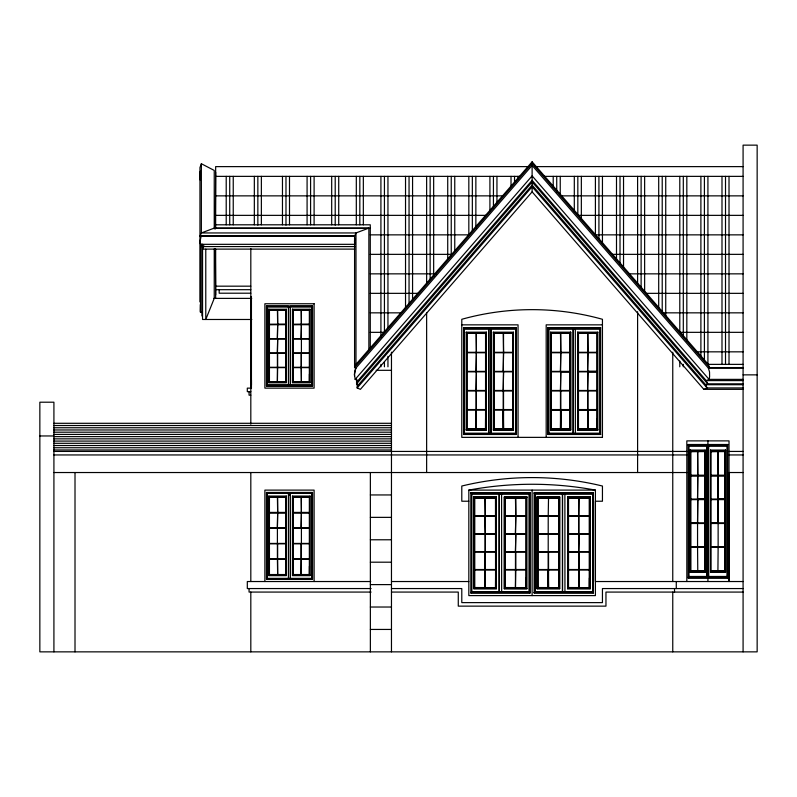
<?xml version="1.0" encoding="UTF-8"?>
<svg xmlns="http://www.w3.org/2000/svg" width="797" height="797" viewBox="0 0 797 797"><rect width="100%" height="100%" fill="white"/><g stroke="black" fill="none" stroke-linecap="round" stroke-linejoin="round"><path stroke-width="1.2" d="M277.396 558.737L277.396 544.002M277.396 367.098L277.396 353.499M277.655 558.737L277.645 544.002M277.655 367.815L277.396 381.773L277.396 367.457M277.655 367.098L277.645 353.499M301.156 558.737L301.156 544.002M301.156 367.815L301.405 381.773L301.405 367.815M301.156 367.098L301.156 353.499M301.405 559.514L301.156 574.627L301.156 559.125M301.405 367.098L301.405 353.499M476.098 410.266L476.088 428.876L476.377 409.788L476.387 428.876L476.377 409.788M476.088 409.309L476.098 391.178M485.243 569.287L485.234 552.291M503.246 410.266L503.246 428.876L503.256 409.788L503.535 428.876L503.535 410.266M503.246 409.309L503.246 391.178M515.46 569.287L515.47 552.291M515.789 569.735L515.46 587.638L515.47 569.735M548.206 569.287L548.206 552.291M548.535 570.184L548.535 587.638L548.206 569.735L548.206 587.638L548.206 569.735M560.48 410.266L560.48 428.876L560.769 409.788L560.769 428.876L560.769 410.266M560.48 409.309L560.48 391.178M578.752 587.638L578.752 569.735L579.08 587.638L579.08 570.184M578.752 552.291L578.761 569.287M587.638 410.266L587.638 428.876L587.638 409.788L587.927 428.876L587.927 410.266M587.638 409.309L587.638 391.178M697.554 546.463L697.554 523.788M697.554 547.061L697.773 570.911M717.918 570.911L718.137 547.061M717.918 547.061L717.918 547.649M718.137 546.463L718.127 523.788M251.453 379.88L251.434 385.32L250.846 385.32L251.155 300.349M484.915 569.735L484.915 587.638L485.243 569.735M704.658 558.039L704.608 570.791L705.196 572.356L690.132 572.356L690.132 450.056L705.196 450.056L705.196 572.356M725.559 572.356L725.559 450.056L710.496 450.056L710.496 572.356L725.559 572.356L724.971 570.791L725.021 558.039M486.29 430.031L486.29 332.19L466.195 332.19L466.195 430.031L486.29 430.031L485.503 428.776L485.562 418.574M512.72 418.574L512.65 428.776L513.437 430.031L493.353 430.031L493.353 332.19L513.437 332.19L513.437 430.031M570.682 430.031L570.682 332.18L550.588 332.18L550.588 430.031L570.682 430.031L569.885 428.776L569.955 418.574M597.83 430.031L597.83 332.18L577.745 332.18L577.745 430.031L597.83 430.031L597.043 428.776L597.102 418.574M285.685 374.042L285.625 381.693L286.312 382.64L268.738 382.64L268.738 309.256L286.312 309.256L286.312 382.64M286.312 575.564L286.312 496.073L268.738 496.073L268.738 575.564L286.312 575.564L285.625 574.547L285.685 566.259M309.435 374.042L309.385 381.693L310.073 382.64L292.499 382.64L292.499 309.256L310.073 309.256L310.073 382.64M310.073 575.564L310.073 496.073L292.499 496.073L292.499 575.564L310.073 575.564L309.385 574.547L309.435 566.259M495.575 577.974L495.495 587.538L496.382 588.714L473.787 588.714L473.787 496.989L496.382 496.989L496.382 588.714M526.12 577.974L526.04 587.538L526.927 588.714L504.332 588.714L504.332 496.989L526.927 496.989L526.927 588.714L504.401 588.624L504.401 497.079L526.857 497.079M559.604 588.624L559.604 497.079L537.148 497.079L537.148 588.624L559.604 588.624L559.673 496.989L537.078 496.989L537.078 588.714L559.673 588.714L558.787 587.538L558.856 577.974M590.218 588.714L590.218 496.989L567.623 496.989L567.623 588.714L590.218 588.714L589.332 587.538L589.411 577.974M710.496 450.056L711.093 451.62L724.971 451.491L711.044 451.491M277.396 559.125L277.645 574.627L277.645 559.125M485.562 333.335L485.562 428.876L466.922 428.876L466.922 333.335L485.503 333.445L486.29 332.19M493.951 428.776L512.65 428.776L512.65 333.335L494.08 333.335M569.895 333.335L570.682 332.18M597.043 333.335L597.83 332.18M286.262 575.484L268.798 575.484L268.798 496.152L269.436 497.089L285.625 497.009L285.685 574.627L269.376 574.627M310.023 575.484L292.549 575.484L292.549 496.152L293.186 497.089L309.385 497.009M269.376 310.113L285.625 310.192L286.312 309.256M309.385 310.113L310.073 309.256M474.454 587.538L495.575 587.638L495.495 498.065L496.382 496.989M526.04 498.165L526.927 496.989M200.336 304.603L200.226 311.468L200.545 312.444L202.428 312.444M354.954 238.243L354.466 241.252L355.163 244.33L200.545 244.33L199.878 242.139L201.223 235.782L354.595 235.782M251.125 384.971L250.866 385.788L250.866 299.064L251.434 384.851M214.244 228.928L214.244 170.438L201.362 163.744L199.957 167.559L199.957 301.894M743.083 380.607L706.252 380.607L709.061 379.372L709.599 376.921L709.529 371.94L708.394 368.144L532.117 165.427L355.841 368.144L354.466 374.431L355.163 379.372L357.983 380.607L532.117 180.351L706.252 380.607L707.656 383.825L743.083 383.825M705.196 450.056L704.608 451.62L704.608 570.791L690.581 570.791M724.971 451.62L725.559 450.056M727.661 444.497L727.113 445.931L688.728 445.931L688.19 444.497L727.661 444.497L727.661 577.915L688.19 577.915L688.19 444.497M690.132 572.356L690.73 570.791M688.19 577.915L688.728 576.47L688.728 445.931M710.496 572.356L711.093 570.791M368.862 350.102L368.862 228.101L355.98 232.953L354.575 236.261L199.957 236.261L201.362 232.953L201.362 163.744M355.332 246.572L201.95 246.572L202.896 244.37M743.083 367.586L709.659 367.586L708.244 364.368L532.117 161.821L355.98 364.368L354.575 367.586L355.841 368.144M357.983 380.607L356.568 383.825L358.58 384.712L532.117 185.143L705.644 384.712L707.059 387.93L743.083 387.93M358.58 384.712L357.166 387.93L360.393 389.344L532.117 191.858L532.117 161.821M512.65 333.445L513.437 332.19M516.237 327.736L515.51 328.892L464.332 328.892L463.605 327.736L516.237 327.736L516.237 434.475L463.605 434.475L463.605 327.736M466.195 430.031L466.992 428.776M463.605 434.475L464.332 433.329L515.51 433.329L516.237 434.475M493.353 430.031L494.14 428.776L494.14 333.445L493.353 332.19M600.619 327.736L599.902 328.892L548.725 328.892L547.997 327.736L600.619 327.736L600.619 434.475L547.997 434.475L547.997 327.736M550.588 430.031L551.375 428.776L551.375 333.435L550.588 332.18M547.997 434.475L548.725 433.319L548.725 328.892M577.745 430.031L578.532 428.776M285.625 497.089L286.312 496.073M309.385 497.089L310.073 496.073M312.514 579.18L311.886 578.243L311.886 493.393L312.514 492.456L266.477 492.456L266.477 579.18L312.514 579.18L312.514 492.456M268.738 575.564L269.436 574.547L269.436 497.089M266.477 579.18L267.105 578.243L267.105 493.393L266.477 492.456M292.499 575.564L293.186 574.547L293.186 497.089M312.514 385.967L311.886 385.11L311.886 306.785L312.514 305.918L266.477 305.918L266.477 385.967L312.514 385.967L312.514 305.918M268.738 382.64L269.436 381.693L269.436 310.192L268.738 309.256M266.477 305.918L267.105 306.785L267.105 385.11L266.477 385.967L312.464 385.897M292.499 382.64L293.186 381.693L293.186 310.192L292.499 309.256M530.075 592.878L529.258 591.802L529.258 493.901L530.075 492.815L470.868 492.815L470.868 592.878L530.075 592.878L530.075 492.815M496.312 588.624L473.856 588.624L474.673 587.538L474.673 498.165L473.787 496.989M470.868 592.878L471.685 591.802L471.685 493.901L470.868 492.815M559.673 496.989L558.787 498.165L558.787 587.538M504.332 588.714L505.218 587.538L505.218 498.165L504.332 496.989M590.218 496.989L589.332 498.165L589.332 587.538M593.366 492.815L592.55 493.901L534.976 493.901L534.159 492.815L593.366 492.815L593.366 592.878L534.159 592.878L534.159 492.815M537.078 588.714L537.965 587.538L537.965 498.165L537.078 496.989M534.159 592.878L534.976 591.802L534.976 493.901M567.623 588.714L568.51 587.538L568.51 498.165L567.623 496.989M355.163 379.372L532.117 175.878L709.061 379.372L743.083 379.372M532.117 191.858L703.841 389.344L707.059 387.93L532.117 186.737L357.166 387.93L357.166 384.214M199.957 236.261L201.223 235.782M201.95 246.572L203.962 245.815L202.548 249.112L354.695 249.112M277.266 559.315L277.774 559.315L269.426 559.315L285.625 559.315M301.027 559.315L301.535 559.315L293.186 559.315L309.375 559.315M277.774 367.626L277.266 367.626M476.237 410.027L475.948 410.027M301.405 367.626L301.276 367.636M485.403 569.965L484.755 569.955M548.695 569.965L548.047 569.955M579.08 569.955L578.911 569.965M560.48 410.027L560.341 410.027M250.816 296.723L251.434 296.713L251.434 388.139L247.309 388.139L247.309 391.656L250.816 391.656M529.128 166.623L215.658 166.623L215.658 228.759M535.345 166.623L743.083 166.623M215.658 172.272L215.31 228.759M215.658 176.366L520.391 176.366M543.833 176.366L743.083 176.366M215.658 195.863L502.817 195.863M561.417 195.863L743.083 195.863M215.658 215.359L486.409 215.359M743.083 215.359L577.825 215.359L577.825 176.366M215.658 224.804L370.276 224.804L370.276 348.179M368.862 228.101L214.244 228.101L201.362 232.953L355.98 232.953L355.98 364.368M215.658 228.321L370.276 228.321M370.276 234.856L468.825 234.856L468.825 176.366M743.083 234.856L595.409 234.856L595.409 176.366M370.276 254.353L451.241 254.353M611.817 254.353L743.083 254.353M370.276 273.849L436.009 273.849M629.391 273.849L743.083 273.849M215.658 286.173L250.816 286.173M215.658 289.69L250.816 289.69M250.816 293.206L219.175 293.206L219.175 289.69M370.276 293.346L418.425 293.346M645.809 293.346L743.083 293.346M215.658 294.86L215.31 248.584M213.815 298.377L251.713 298.377M267.105 306.785L311.886 306.785M290.417 307.104L288.574 307.104L288.574 385.539M293.127 310.113L309.435 310.113L309.435 381.773L293.017 381.693M370.276 312.842L400.841 312.842M662.217 312.842L743.083 312.842M251.822 319.477L202.548 319.477L202.548 245.396M269.426 324.329L285.625 324.329L269.396 324.489M293.186 324.329L309.375 324.329L293.157 324.489M269.426 324.688L285.625 324.688M293.186 324.688L309.375 324.688M461.792 324.847L518.05 324.847L518.05 437.364M602.442 324.847L546.184 324.847L546.184 437.364M463.665 327.836L516.167 327.836M600.559 327.836L548.057 327.836L548.057 434.375L600.559 434.375M548.157 328.314L573.113 328.314L573.113 433.897M575.364 329.32L573.252 329.32L573.252 433.897M573.252 329.32L575.364 329.32M370.276 332.339L384.433 332.339L384.433 176.366M743.083 332.339L679.791 332.339L679.791 176.366M551.315 333.335L569.955 333.335L569.955 428.876L551.315 428.876M269.426 338.645L285.625 338.645M293.186 338.645L309.375 338.645M269.426 339.004L285.625 339.004M293.186 338.994L309.375 339.004M301.405 339.183L301.405 352.782M696.199 351.836L743.083 351.836M466.982 352.304L485.493 352.304M494.13 352.304L512.65 352.304M551.375 352.294L569.885 352.294M578.522 352.294L597.033 352.294M466.982 352.752L485.493 352.762M494.13 352.752L512.65 352.762M551.375 352.752L569.885 352.762M578.522 352.752L597.033 352.762M269.426 352.971L285.625 352.961M293.186 352.971L309.375 352.961M269.426 353.32L285.625 353.31M293.186 353.32L309.375 353.32M708.244 364.368L743.083 364.368M269.426 367.287L285.625 367.278M293.186 367.287L309.375 367.287M269.426 367.636L285.625 367.626M293.186 367.636L309.375 367.636M743.083 368.144L708.394 368.144L709.659 367.586L532.117 163.415L354.575 367.586L354.575 236.261M376.164 370.316L391.466 370.316M587.778 371.382L597.033 371.382L578.522 371.372M466.982 371.382L485.493 371.382M494.13 371.382L512.65 371.382M551.375 371.382L569.885 371.382M560.63 371.85L569.885 371.85L551.375 371.84M587.778 371.85L597.033 371.85L578.522 371.85M466.982 371.85L485.493 371.85M494.13 371.85L512.65 371.85M743.083 374.859L757.15 374.859M269.266 381.693L285.685 381.773L285.685 310.113M286.262 382.56L268.798 382.56L268.798 309.326M310.023 382.56L292.549 382.56L292.549 309.326M743.083 384.712L705.644 384.712L707.656 383.825L532.117 181.945L356.568 383.825L356.568 378.884M267.105 385.11L311.886 385.11M250.846 385.32L251.434 385.32M703.841 389.344L743.083 389.344M466.982 390.47L485.493 390.47M494.13 390.47L512.65 390.47M551.375 390.47L569.885 390.47M578.522 390.47L597.033 390.47M466.982 390.938L485.493 390.938M494.13 390.938L512.65 390.938M551.375 390.938L569.885 390.928M578.522 390.938L597.033 390.928M250.816 395.173L249.062 395.173L249.062 391.656M466.982 409.558L485.493 409.558M494.13 409.558L512.65 409.558M551.375 409.558L569.885 409.558M578.522 409.558L597.033 409.558M551.375 410.017L569.885 410.017L551.375 410.027M578.522 410.017L597.033 410.017L578.522 410.027M466.982 410.027L485.493 410.027M494.13 410.027L512.65 410.027M53.917 423.297L391.466 423.297M53.917 425.518L391.466 425.518M53.917 427.75L391.466 427.75M466.793 428.776L485.503 428.776M551.185 428.776L569.885 428.776M578.343 428.776L597.043 428.776M494.08 428.876L512.72 428.876M466.265 429.932L486.23 429.932L486.23 332.289M493.413 429.932L513.378 429.932M550.647 429.932L570.612 429.932L570.612 332.279M597.77 429.932L577.805 429.932L577.805 332.279M53.917 429.972L391.466 429.972M53.917 432.193L391.466 432.193M548.725 433.319L599.902 433.319L600.619 434.475M548.157 433.897L600.261 433.897L600.261 328.314L575.314 328.314L575.364 433.897M53.917 434.415L391.466 434.415M463.665 434.375L516.167 434.375M39.85 435.959L53.917 435.959M53.917 436.636L391.466 436.636M53.917 438.858L391.466 438.858M53.917 441.08L391.466 441.08M53.917 443.301L391.466 443.301M688.239 444.616L727.611 444.616M688.309 445.214L707.029 445.214L707.029 577.197M53.917 445.523L391.466 445.523M708.712 446.469L707.128 446.479L707.128 577.197M53.917 447.745L391.466 447.745M53.917 449.966L391.466 449.966M53.917 451.431L686.825 451.431M729.016 451.431L743.083 451.431M53.917 454.948L686.825 454.948M729.016 454.948L743.083 454.948M53.917 472.531L686.825 472.531M743.083 472.531L729.016 472.531L729.016 581.521L729.016 440.88L686.825 440.88L686.825 581.521M690.72 475.201L704.608 475.191M711.083 475.191L724.971 475.191M690.72 475.769L704.608 475.769M711.083 475.769L724.971 475.769M690.72 475.779L704.608 475.779M711.083 475.779L724.971 475.779M468.825 490.105L595.409 490.105L595.409 595.598L468.825 595.598L468.825 490.105A346.067 346.067 0 0 1 595.409 490.105M470.937 492.915L530.005 492.915M534.229 492.915L593.297 492.915M471.047 493.353L499.121 493.353L499.121 592.34L471.047 592.34M534.339 493.353L562.413 493.353L562.413 592.34L534.339 592.34M267.105 493.393L311.886 493.393M290.417 493.742L288.574 493.751L288.574 578.712M471.685 493.901L529.258 493.901M501.652 494.299L499.281 494.299L499.281 592.34L529.666 592.34L529.666 493.353L501.592 493.353L501.652 592.34M564.943 494.299L562.572 494.299L562.572 592.34L592.958 592.34L592.958 493.353L564.884 493.353L564.943 592.34M370.366 494.947L391.466 494.947M496.312 497.079L473.856 497.079L473.856 588.624M474.604 498.065L495.575 498.065M505.149 498.065L526.12 498.065L526.12 587.638L504.999 587.538M537.895 498.065L558.856 498.065M568.44 498.065L589.411 498.065M697.664 499.042L704.608 499.052L690.72 499.052M718.027 499.042L724.971 499.052L711.083 499.042M690.72 499.639L704.608 499.629M711.083 499.639L724.971 499.629M468.825 501.223L461.792 501.223L461.792 486.031A297.231 297.231 0 0 1 602.442 486.031L602.442 501.223L595.409 501.223L595.409 581.531L743.083 581.531M269.426 512.411L285.625 512.411M293.186 512.411L309.375 512.411M485.234 515.609L484.925 498.165M548.216 515.609L548.525 498.165M578.761 515.609L579.07 498.165M474.663 515.848L495.495 515.838M505.208 515.838L526.04 515.838M537.955 515.838L558.787 515.838M568.5 515.838L589.332 515.838M474.663 516.267L495.495 516.277M505.208 516.267L526.04 516.277M537.955 516.267L558.787 516.277M568.5 516.267L589.332 516.277M548.216 516.506L548.206 533.422M578.761 516.506L578.761 533.422M370.366 517.363L391.466 517.363M704.608 522.912L690.72 522.902L697.664 522.902M724.971 522.902L711.083 522.902L718.027 522.902M690.72 523.49L704.608 523.499M711.083 523.49L724.971 523.499M269.426 527.913L285.625 527.913M293.186 527.923L309.375 527.913M269.426 528.301L285.625 528.301M293.186 528.301L309.375 528.301M277.406 528.491L277.406 543.225M301.405 528.491L301.405 543.225M485.234 533.422L484.915 516.506L485.243 533.422M485.074 533.731L495.495 533.731L474.663 533.731M515.629 533.731L526.04 533.731L505.208 533.731M548.366 533.731L558.787 533.731L537.955 533.731M578.911 533.731L589.332 533.731L568.5 533.731M474.663 534.169L495.495 534.169M505.208 534.179L526.04 534.169M537.955 534.169L558.787 534.169M568.5 534.169L589.332 534.169M485.234 534.398L485.234 551.394M548.216 534.398L548.206 551.394M370.366 539.778L391.466 539.778M269.426 543.434L285.625 543.424M293.186 543.434L309.375 543.424M269.426 543.803L285.625 543.813M293.186 543.803L309.375 543.803M704.608 546.762L690.72 546.762L697.445 546.772M724.971 546.762L711.083 546.762L717.808 546.772M690.72 547.36L704.608 547.35M711.083 547.36L724.971 547.34M578.761 551.394L579.07 534.398L578.752 551.394M474.663 551.624L495.495 551.634M526.04 551.624L505.208 551.624L515.629 551.624M558.787 551.624L537.955 551.624L548.366 551.624M589.332 551.624L568.5 551.624L578.911 551.634M474.663 552.062L495.495 552.062M505.208 552.062L526.04 552.062M537.955 552.062L558.787 552.062M568.5 552.062L589.332 552.072M269.426 558.936L285.625 558.926M293.186 558.936L309.375 558.936M370.366 562.194L391.466 562.194M474.663 569.526L495.495 569.526M505.208 569.526L526.04 569.516M537.955 569.526L558.787 569.526M568.5 569.526L589.332 569.516M474.663 569.955L495.495 569.965M505.208 569.955L526.04 569.965M537.955 569.955L558.787 569.965M568.5 569.955L589.332 569.955M710.944 570.791L724.971 570.791M704.658 570.911L690.68 570.911L690.68 451.491L704.658 451.491L690.73 451.62L690.132 450.056M711.044 570.911L725.021 570.911L725.021 451.491M705.156 572.236L690.182 572.236L690.182 450.175M710.545 572.236L725.519 572.236L725.519 450.175M269.266 574.547L285.625 574.547M293.017 574.547L309.385 574.547M293.127 574.627L309.435 574.627L309.435 497.009M688.728 576.47L727.113 576.47L727.661 577.915M688.309 577.197L727.392 577.197L727.392 445.214L708.672 445.214L708.712 577.197M688.239 577.795L727.611 577.795M370.725 581.531L247.309 581.531L247.309 588.555L371.113 588.555M391.466 581.531L468.825 581.531M370.366 584.609L391.466 584.609M537.746 587.538L558.856 587.638M568.291 587.538L589.411 587.638M391.466 588.555L461.792 588.565L461.792 602.622L602.442 602.622L602.442 588.565L743.083 588.565M471.685 591.802L529.258 591.802M534.976 591.802L592.55 591.802L593.366 592.878M371.113 592.071L249.062 592.071L249.062 588.555M391.466 592.071L458.275 592.071L458.275 606.138L605.959 606.138L605.959 592.081L743.083 592.081M470.937 592.789L530.005 592.789M534.229 592.789L593.297 592.789M370.366 607.025L391.466 607.025M370.366 629.441L391.466 629.441M577.745 332.18L578.532 333.435M466.195 332.19L466.992 333.445M200.226 180.072L199.878 177.143A23.392 23.023 0 0 1 200.336 171.255M743.083 651.856L743.083 145.144L757.15 145.144L757.15 651.856L39.85 651.856L39.85 402.206L53.917 402.206L53.917 651.856M729.016 176.366L729.016 364.498M725.509 176.366L725.509 364.498M721.992 176.366L721.992 364.498M718.127 451.62L718.137 474.882L717.918 451.62M707.925 176.366L707.925 364.498M707.925 440.88L707.925 581.521M704.409 176.366L704.409 361.041M700.892 176.366L700.892 356.438M697.764 451.62L697.773 474.882L697.554 451.62M686.825 176.366L686.825 340.877M683.308 176.366L683.308 335.995M683.308 364.349L683.308 366.799M679.791 361.041L679.791 366.799M676.274 581.531L676.274 588.565M674.521 588.565L674.521 592.081M672.758 352.154L672.758 581.531M672.758 592.081L672.758 651.856M665.734 176.366L665.734 316.499M662.217 176.366L662.217 311.627M658.701 176.366L658.701 307.971M644.634 176.366L644.634 292.13M641.117 176.366L641.117 287.259M637.6 176.366L637.6 283.602M637.6 311.697L637.6 472.531M623.533 176.366L623.533 267.762M620.016 176.366L620.016 264.106M616.499 176.366L616.499 260.45M602.442 176.366L602.442 243.384M598.926 176.366L598.926 238.512M587.917 333.435L587.927 352.045L587.638 333.435M587.917 391.178L587.917 409.309M581.342 176.366L581.342 219.016M579.07 552.291L579.07 569.287M578.752 498.165L578.752 515.609M578.752 516.506L578.752 533.422M578.761 569.735L578.761 587.638M574.308 176.366L574.308 211.703M560.769 333.435L560.769 352.045L560.48 333.435M560.769 391.178L560.769 409.309M560.241 176.366L560.241 194.647M556.724 176.366L556.724 192.207M553.208 176.366L553.208 187.335M548.525 552.291L548.535 569.287M532.117 490.105L532.117 595.598M518.05 176.366L518.05 178.847M515.789 498.165L515.789 515.609L515.46 498.165M515.779 552.291L515.789 569.287M514.533 176.366L514.533 182.344M511.016 176.366L511.016 186.538M503.525 333.445L503.535 352.055L503.246 333.445M503.535 391.178L503.525 409.309M496.949 176.366L496.949 203.076M493.433 176.366L493.433 207.838M490.972 433.907L490.972 329.32L488.87 329.32L488.87 433.907M490.922 433.907L490.922 328.314L515.868 328.314L515.868 433.907L463.764 433.907L463.764 328.314L488.72 328.314L488.72 433.907M489.916 176.366L489.916 210.737M485.234 498.165L485.243 515.609M485.243 534.398L485.243 551.394M484.925 552.291L484.915 569.287M476.377 333.445L476.387 352.055L476.098 333.445M476.377 391.178L476.377 409.309M475.859 176.366L475.859 227.992M472.342 176.366L472.342 230.941M454.758 176.366L454.758 250.995M451.241 176.366L451.241 256.465M447.725 176.366L447.725 259.234M433.658 176.366L433.658 276.25M430.141 176.366L430.141 279.508M426.634 176.366L426.634 283.742M426.634 312.932L426.634 472.531M412.567 176.366L412.567 300.13M409.05 176.366L409.05 303.727M405.534 176.366L405.534 308.021M391.466 352.154L391.466 651.856M387.95 176.366L387.95 327.617M387.95 356.349L387.95 366.799M384.433 361.908L384.433 366.799M380.916 176.366L380.916 337.191M380.916 364.349L380.916 366.799M370.366 472.531L370.366 651.856M363.342 176.366L363.342 224.804M359.826 176.366L359.826 224.804M356.309 176.366L356.309 224.804M338.725 176.366L338.725 224.804M335.208 176.366L335.208 225.162M331.691 176.366L331.691 224.804M314.108 176.366L314.108 224.804M314.108 581.531L314.108 490.115L264.883 490.115L264.883 581.531M310.591 176.366L310.591 224.804M307.084 176.366L307.084 224.804M301.405 310.192L301.405 324.15L301.156 310.192M301.405 497.089L301.405 512.212L301.156 497.089M301.405 559.125L301.405 574.627M290.417 385.539L290.367 306.347L312.205 306.347L312.205 385.539L266.616 385.539L266.616 306.347L288.444 306.347L288.444 385.539M290.417 578.712L290.367 492.925L312.205 492.925L312.205 578.712L266.616 578.712L266.616 492.925L288.444 492.925L288.444 578.712M289.52 492.805L289.52 495.067M289.5 176.366L289.5 224.804M285.984 176.366L285.984 225.162M282.467 176.366L282.467 224.804M277.655 310.192L277.655 324.15L277.406 310.192M277.655 497.089L277.655 512.212L277.396 497.089M261.366 176.366L261.366 224.804M257.849 176.366L257.849 225.162M254.333 176.366L254.333 224.804M250.816 248.564L250.816 424.183M250.816 472.491L250.816 581.531M250.816 592.071L250.816 651.856M233.242 176.366L233.242 224.804M229.725 176.366L229.725 224.804M226.209 176.366L226.209 224.804M215.658 249.102L215.658 298.377M214.244 248.843L214.244 298.377L205.775 319.477L205.775 249.212M201.95 244.051L201.95 315.961M200.545 243.723L200.545 312.444M75.008 472.531L75.008 651.856M354.506 375.676A18.739 17.375 0 0 1 355.741 368.334M301.405 544.002L301.405 558.737L301.405 544.002M697.773 547.061L697.773 547.649L697.773 547.061M314.108 303.747L264.883 303.747L264.883 388.139L314.108 388.139L314.108 303.747M311.966 306.676L267.025 306.676L267.025 385.21L311.966 385.21L311.966 306.676M285.764 310.003L269.296 310.003L269.296 381.883L285.764 381.883L285.764 310.003M309.515 310.003L293.047 310.003L293.047 381.883L309.515 381.883L309.515 310.003M277.645 324.867L277.396 338.406L277.655 324.867M301.405 324.867L301.156 338.406L301.405 324.867M515.599 328.753L464.243 328.753L464.243 433.468L515.599 433.468L515.599 328.753M599.992 328.743L548.625 328.743L548.625 433.468L599.992 433.468L599.992 328.743M485.652 333.196L466.833 333.196L466.833 429.025L485.652 429.025L485.652 333.196M512.81 333.196L493.981 333.196L493.981 429.025L512.81 429.025L512.81 333.196M570.044 333.196L551.225 333.196L551.225 429.015L570.044 429.015L570.044 333.196M597.202 333.196L578.373 333.196L578.373 429.015L597.202 429.015L597.202 333.196M597.102 333.335L578.463 333.335L578.463 428.876L597.102 428.876L597.102 333.335M277.645 339.183L277.406 352.782L277.655 339.183M476.377 353.001L476.098 371.053L476.387 353.001M503.525 353.001L503.256 371.053L503.525 353.001M560.769 353.001L560.48 371.053L560.769 353.001M587.917 353.001L587.638 371.053L587.917 353.001M476.377 372.089L476.098 390.221L476.377 372.089M503.525 372.089L503.246 390.221L503.535 372.089M560.769 372.089L560.49 390.221L560.769 372.089M587.917 372.089L587.638 390.221L587.917 372.089M602.442 437.364L461.792 437.364L461.792 319.288A261.476 261.476 0 0 1 602.442 319.288L602.442 437.364M727.183 445.752L688.668 445.752L688.668 576.649L727.183 576.649L727.183 445.752M704.727 451.311L690.61 451.311L690.61 571.1L704.727 571.1L704.727 451.311M725.091 451.311L710.974 451.311L710.974 571.1L725.091 571.1L725.091 451.311M697.773 476.078L697.554 498.643L697.773 476.078M718.127 476.078L717.918 498.643L718.127 476.078M311.966 493.273L267.025 493.273L267.025 578.363L311.966 578.363L311.966 493.273M529.357 493.761L471.575 493.761L471.575 591.942L529.357 591.942L529.357 493.761M592.649 493.761L534.867 493.761L534.867 591.942L592.649 591.942L592.649 493.761M285.764 496.89L269.296 496.89L269.296 574.747L285.764 574.747L285.764 496.89M309.515 496.89L293.047 496.89L293.047 574.747L309.515 574.747L309.515 496.89M590.149 497.079L567.693 497.079L567.693 588.624L590.149 588.624L590.149 497.079M495.674 497.926L474.494 497.926L474.494 587.768L495.674 587.768L495.674 497.926M526.219 497.926L505.039 497.926L505.039 587.768L526.219 587.768L526.219 497.926M558.966 497.926L537.786 497.926L537.786 587.768L558.966 587.768L558.966 497.926M589.511 497.926L568.331 497.926L568.331 587.768L589.511 587.768L589.511 497.926M697.764 499.938L697.554 522.603L697.773 499.938M718.127 499.938L717.918 522.603L718.137 499.938M285.625 512.79L269.426 512.79L285.625 512.79M309.375 512.79L293.186 512.79L309.375 512.79M277.645 512.989L277.396 527.654L277.655 512.989M301.405 512.989L301.156 527.654L301.405 512.989M515.779 516.506L515.46 533.422L515.789 516.506M515.779 534.398L515.47 551.394L515.789 534.398"/></g></svg>
